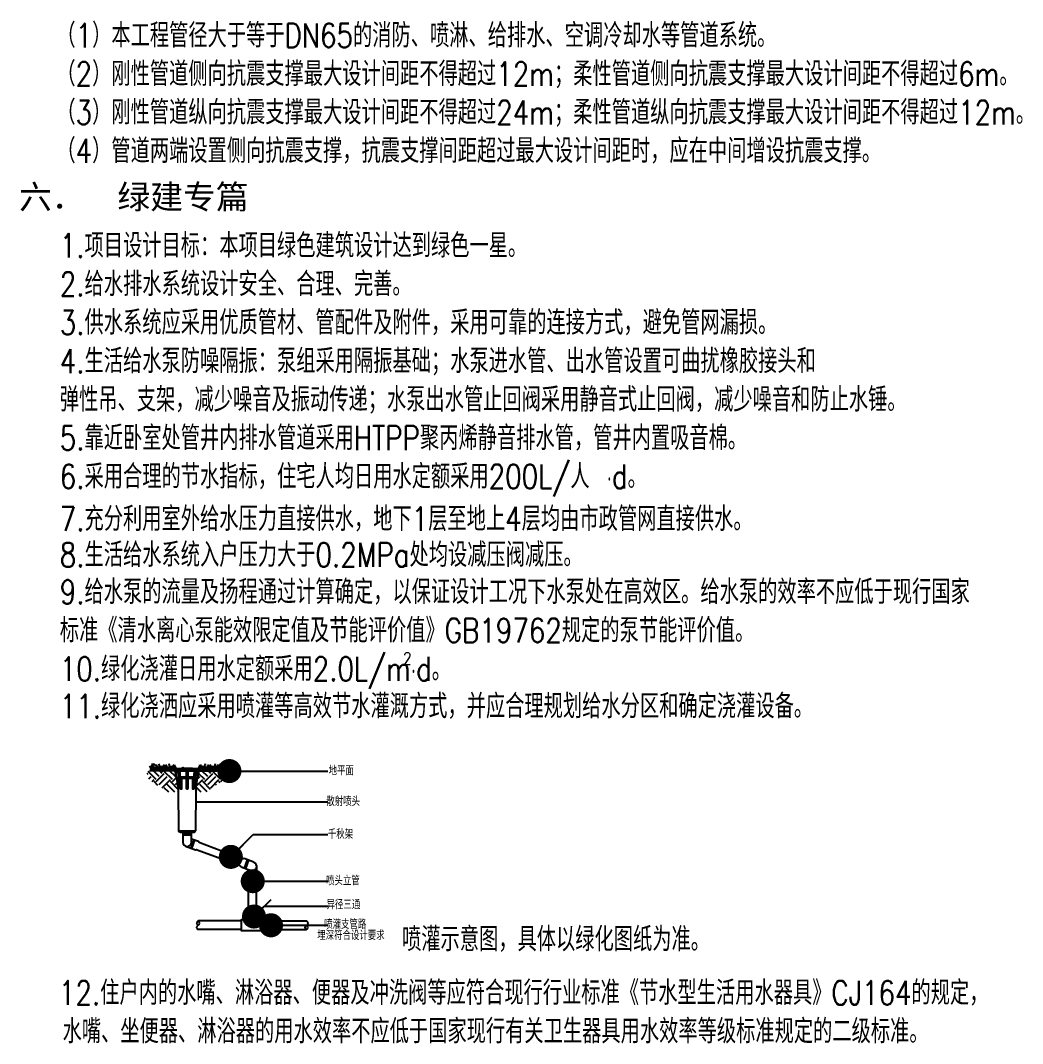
# Model space of a CAD drawing. Extents: x 27938 to 1507990, y 110129 to 923079.
# Drawn here: x 656987 to 677815, y 520364 to 541633 of the extents above; entities that cross this region are included whole.
import ezdxf
from ezdxf.enums import TextEntityAlignment as Align

# ---------------------------------------------------------------- set-up
doc = ezdxf.new("R2010")
doc.units = 0
doc.header["$LTSCALE"] = 1000
doc.header["$MEASUREMENT"] = 0
doc.layers.add('0s-水标注', color=7, linetype='Continuous')
doc.layers.add('0s_水标注', color=7, linetype='Continuous')
doc.styles.add('HZ', font='txt', dxfattribs={"bigfont": 'hztxt'})
doc.styles.get("Standard").update_dxf_attribs({"font": 'gbenor.shx', "bigfont": 'gbcbig.shx'})
doc.styles.add('管径标注', font='gbenor.shx', dxfattribs={"bigfont": 'gbcbig.shx'})
doc.dimstyles.new('ISO-25', dxfattribs={"dimtxt": 2.5, "dimasz": 2.5, "dimexe": 1.25, "dimexo": 0.625, "dimtad": 1, "dimtxsty": 'Standard', "dimcen": 2.5, "dimadec": 0, "dimazin": 0, "dimtfac": 1, "dimtmove": 0, "dimatfit": 3, "dimfxl": 1, "dimarcsym": 0})

# ---------------------------------------------------------------- blocks, each defined once
blk = doc.blocks.new('散射喷头')
for p, q in [((-1676, 8748), (-1693, 8554)), ((1693, 8554), (-1693, 8554)), ((-1693, 8554), (-1679, 8539)), ((1679, 8539), (-1679, 8539)), ((-1661, 8763), (-1676, 8748)), ((1676, 8748), (-1676, 8748)), ((-1428, 8772), (-1661, 8763)), ((-1661, 8763), (1661, 8763)), ((-1639, 8539), (-1636, 8390)), ((-1637, 8390), (-1639, 8539)), ((-1616, 8539), (-1614, 8391)), ((-1532, 8536), (-1521, 7909)), ((-1417, 8801), (-1428, 8800)), ((-1428, 8770), (-1428, 8800)), ((-1189, 8808), (-1417, 8800)), ((-1417, 8770), (-1417, 8800)), ((-1393, 8771), (-1417, 8770)), ((-1393, 8770), (-1393, 8800)), ((-1372, 8803), (-1385, 8803)), ((-1374, 8800), (-1264, 8804)), ((-1374, 8770), (-1374, 8800)), ((-1374, 8770), (-1360, 8771)), ((-1359, 8804), (-1372, 8803)), ((-1360, 8770), (-1360, 8800)), ((-1346, 8804), (-1359, 8804)), ((-1123, 8808), (-1340, 8800)), ((-1340, 8801), (-1288, 8803)), ((-1340, 8770), (-1340, 8800)), ((-1288, 8772), (-1340, 8770)), ((-1305, 8805), (-1283, 8806)), ((-1288, 8803), (-1264, 8804)), ((-1288, 8800), (-1288, 8771)), ((-1275, 8770), (-1275, 8800)), ((-1257, 8807), (-1259, 8807)), ((-1259, 8802), (-1237, 8803)), ((-1249, 8807), (-1257, 8807)), ((-1252, 8805), (-1186, 8808)), ((-1236, 8808), (-1249, 8807)), ((-1224, 8801), (-1245, 8800)), ((-1240, 8802), (-1242, 8802)), ((-1237, 8805), (-1191, 8807)), ((-1229, 8803), (-1237, 8803)), ((-1216, 8809), (-1236, 8808)), ((-1227, 8802), (-1212, 8803)), ((-1202, 8802), (-1224, 8801)), ((-1206, 8809), (-1216, 8809)), ((-1193, 8809), (-1206, 8809)), ((-1181, 8802), (-1202, 8802)), ((-1197, 8539), (-1195, 8391)), ((-1191, 8807), (-1155, 8808)), ((-1189, 8390), (-1191, 8539)), ((-1183, 8808), (-1183, 8810)), ((-1170, 8809), (-1182, 8808)), ((-1163, 8803), (-1181, 8802)), ((-1181, 8773), (-1181, 8802)), ((-1164, 8773), (-1181, 8773)), ((-1160, 8809), (-1170, 8809)), ((-1167, 8806), (-1152, 8806)), ((-1164, 8770), (-1164, 8800)), ((-1150, 8804), (-1163, 8803)), ((-1158, 8811), (-1136, 8811)), ((-1158, 8808), (-1158, 8811)), ((-1152, 8806), (-1132, 8807)), ((-1142, 8804), (-1150, 8804)), ((-1142, 8801), (-1142, 8804)), ((-1138, 8801), (-1138, 8806)), ((-1136, 8808), (-1136, 8811)), ((-1132, 8807), (-1122, 8807)), ((-1015, 8807), (-1131, 8802)), ((-982, 8807), (-1131, 8800)), ((-1131, 8770), (-1131, 8800)), ((-1044, 8774), (-1131, 8770)), ((-1127, 8539), (-1125, 8390)), ((-1119, 8809), (-1123, 8809)), ((-1123, 8807), (-1123, 8808)), ((-1119, 8807), (-1122, 8807)), ((-1122, 8802), (-1122, 8807)), ((-1119, 8802), (-1119, 8806)), ((-1118, 8812), (-1093, 8813)), ((-1118, 8807), (-1118, 8812)), ((-1111, 8808), (-1091, 8808)), ((-1096, 8807), (-1098, 8807)), ((-1096, 8807), (-1096, 8807)), ((-1095, 8539), (-1094, 8391)), ((-1094, 8803), (-1094, 8806)), ((-1093, 8813), (-1087, 8813)), ((-1093, 8808), (-1093, 8813)), ((-1087, 8813), (-1060, 8814)), ((-1087, 8808), (-1087, 8813)), ((-1054, 8814), (-1060, 8814)), ((-1060, 8809), (-1060, 8814)), ((-1054, 8814), (-1029, 8815)), ((-1054, 8809), (-1054, 8814)), ((-1051, 8808), (-1052, 8808)), ((-1051, 8805), (-1051, 8808)), ((-1044, 8800), (-882, 8808)), ((-1044, 8770), (-1044, 8800)), ((-1032, 8807), (-1041, 8807)), ((-1041, 8806), (-1041, 8807)), ((-1036, 8536), (-1028, 7909)), ((-1015, 8807), (-1032, 8807)), ((-1029, 8807), (-1029, 8815)), ((-1029, 8812), (-1011, 8812)), ((-1029, 8807), (-1004, 8808)), ((-1011, 8816), (-989, 8816)), ((-1011, 8808), (-1011, 8816)), ((-843, 8808), (-1005, 8800)), ((-1005, 8770), (-1005, 8800)), ((-904, 8776), (-1005, 8770)), ((-975, 8808), (-1004, 8808)), ((-989, 8808), (-989, 8816)), ((-982, 8803), (-982, 8807)), ((-919, 8808), (-956, 8807)), ((-956, 8805), (-956, 8807)), ((-919, 8807), (-919, 8808)), ((-903, 8770), (-903, 8800)), ((-882, 8801), (-791, 8807)), ((-748, 8807), (-860, 8800)), ((-860, 8770), (-860, 8800)), ((-748, 8777), (-860, 8770)), ((-843, 8804), (-843, 8808)), ((-843, 8807), (-826, 8807)), ((-803, 8807), (-826, 8807)), ((-826, 8805), (-826, 8807)), ((-807, 8808), (-798, 8808)), ((-791, 8807), (-803, 8807)), ((-760, 8808), (-798, 8808)), ((-722, 8808), (-760, 8808)), ((-724, 8807), (-748, 8807)), ((-748, 8777), (-748, 8807)), ((-737, 8777), (-748, 8777)), ((-737, 8801), (-737, 8771)), ((-726, 8802), (-647, 8808)), ((-712, 8807), (-724, 8807)), ((-684, 8808), (-722, 8808)), ((-721, 8873), (721, 8873)), ((-718, 8854), (-721, 8873)), ((-718, 8854), (718, 8854)), ((-684, 8808), (-712, 8807)), ((-712, 8803), (-712, 8807)), ((-709, 8842), (-58, 8842)), ((-706, 8890), (706, 8890)), ((-673, 8800), (-694, 8800)), ((-694, 8770), (-694, 8800)), ((-684, 8805), (-684, 8808)), ((-684, 8807), (-669, 8807)), ((-682, 8802), (-599, 8808)), ((-681, 8801), (-675, 8801)), ((-675, 8801), (-664, 8802)), ((-650, 8800), (-673, 8800)), ((-628, 8801), (-650, 8800)), ((-566, 8808), (-648, 8802)), ((-631, 8808), (-647, 8808)), ((-618, 8844), (-539, 8844)), ((-599, 8806), (-599, 8808)), ((-599, 8807), (-589, 8807)), ((-518, 8808), (-597, 8802)), ((-597, 8773), (-597, 8802)), ((-518, 8778), (-597, 8773)), ((-589, 8816), (-84, 8816)), ((-518, 8778), (-518, 8808)), ((-518, 8807), (-491, 8807)), ((-512, 8800), (-451, 8807)), ((-512, 8770), (-512, 8800)), ((-464, 8807), (-491, 8807)), ((-491, 8802), (-491, 8807)), ((-432, 8808), (-476, 8808)), ((-451, 8807), (-464, 8807)), ((-399, 8807), (-460, 8800)), ((-460, 8770), (-460, 8800)), ((-399, 8777), (-460, 8770)), ((-399, 8777), (-399, 8807)), ((-389, 8808), (-390, 8816)), ((-342, 8808), (-358, 8807)), ((-358, 8777), (-358, 8807)), ((-342, 8778), (-358, 8777)), ((-342, 8778), (-342, 8808)), ((-342, 8807), (-291, 8807)), ((-329, 8800), (-281, 8808)), ((-329, 8770), (-329, 8800)), ((-227, 8808), (-276, 8800)), ((-276, 8770), (-276, 8800)), ((-227, 8778), (-276, 8770)), ((-227, 8778), (-227, 8808)), ((-227, 8807), (-162, 8807)), ((-174, 8802), (-173, 8803)), ((-174, 8802), (-174, 8802)), ((-174, 8802), (-174, 8772)), ((-173, 8803), (-168, 8805)), ((-168, 8805), (-165, 8806)), ((-131, 8808), (-109, 8808)), ((-119, 8803), (-120, 8802)), ((-111, 8806), (-119, 8803)), ((-112, 8802), (-103, 8801)), ((-110, 8806), (-111, 8806)), ((-111, 8801), (-111, 8806)), ((-109, 8808), (-86, 8808)), ((-85, 8800), (-107, 8800)), ((-107, 8780), (-107, 8800)), ((-106, 8770), (-107, 8780)), ((-103, 8801), (-93, 8801)), ((-89, 8807), (-99, 8807)), ((-91, 8808), (-56, 8844)), ((-79, 8807), (-89, 8807)), ((-89, 8803), (-89, 8807)), ((-64, 8800), (-85, 8800)), ((-72, 8806), (-81, 8803)), ((-72, 8806), (-72, 8806)), ((-67, 7909), (-67, 8539)), ((-56, 8844), (56, 8844)), ((-45, 8390), (-45, 8539)), ((-18, 8806), (-26, 8803)), ((-18, 8776), (-26, 8773)), ((-18, 8807), (-17, 8806)), ((-18, 8776), (-18, 8806)), ((-17, 8806), (-18, 8806)), ((-17, 8776), (-18, 8776)), ((-17, 8807), (32, 8807)), ((-17, 8776), (-17, 8806)), ((52, 8800), (32, 8808)), ((32, 8778), (32, 8808)), ((52, 8770), (32, 8778)), ((45, 8539), (45, 8390)), ((52, 8770), (52, 8800)), ((92, 8808), (56, 8844)), ((58, 8842), (709, 8842)), ((67, 8539), (67, 7909)), ((84, 8816), (647, 8816)), ((104, 8800), (87, 8805)), ((123, 8802), (87, 8805)), ((124, 8805), (88, 8808)), ((104, 8770), (104, 8800)), ((142, 8770), (104, 8773)), ((107, 8807), (126, 8807)), ((142, 8800), (123, 8802)), ((143, 8804), (124, 8805)), ((143, 8804), (126, 8808)), ((143, 8808), (126, 8808)), ((126, 8805), (126, 8808)), ((142, 8770), (142, 8800)), ((177, 8808), (198, 8800)), ((181, 8807), (269, 8807)), ((198, 8770), (198, 8800)), ((290, 8808), (269, 8808)), ((269, 8808), (275, 8800)), ((269, 8778), (269, 8808)), ((269, 8778), (275, 8770)), ((275, 8770), (275, 8800)), ((320, 8808), (290, 8808)), ((351, 8803), (310, 8807)), ((310, 8807), (320, 8803)), ((332, 8808), (320, 8808)), ((351, 8803), (320, 8803)), ((352, 8802), (324, 8802)), ((329, 8770), (329, 8800)), ((385, 8804), (332, 8808)), ((366, 8802), (352, 8802)), ((353, 8807), (426, 8807)), ((384, 8800), (366, 8802)), ((366, 8772), (366, 8802)), ((384, 8770), (366, 8772)), ((384, 8770), (384, 8800)), ((425, 8801), (385, 8804)), ((390, 8816), (389, 8807)), ((513, 8800), (426, 8808)), ((426, 8801), (426, 8808)), ((438, 8770), (438, 8800)), ((513, 8770), (438, 8777)), ((477, 8808), (546, 8802)), ((493, 8807), (536, 8807)), ((513, 8770), (513, 8800)), ((536, 8807), (708, 8807)), ((539, 8844), (618, 8844)), ((608, 8802), (626, 8800)), ((626, 8770), (626, 8800)), ((708, 8807), (708, 8778)), ((718, 8854), (721, 8873)), ((722, 8786), (722, 8806)), ((723, 8776), (722, 8786)), ((756, 8807), (756, 8807)), ((760, 8806), (767, 8806)), ((779, 8804), (763, 8804)), ((763, 8775), (763, 8804)), ((776, 8774), (763, 8775)), ((776, 8807), (765, 8807)), ((767, 8806), (777, 8806)), ((785, 8806), (776, 8807)), ((791, 8802), (776, 8803)), ((776, 8773), (776, 8803)), ((791, 8772), (776, 8773)), ((777, 8806), (789, 8805)), ((796, 8804), (779, 8804)), ((783, 8808), (806, 8807)), ((792, 8806), (785, 8806)), ((789, 8805), (811, 8805)), ((791, 8772), (791, 8802)), ((799, 8806), (792, 8806)), ((828, 8803), (796, 8804)), ((813, 8806), (799, 8806)), ((806, 8807), (825, 8806)), ((811, 8805), (831, 8805)), ((826, 8806), (813, 8806)), ((817, 8803), (827, 8802)), ((821, 8807), (832, 8807)), ((840, 8806), (826, 8806)), ((840, 8803), (828, 8803)), ((831, 8805), (849, 8804)), ((999, 8800), (832, 8808)), ((832, 8806), (832, 8808)), ((840, 8804), (840, 8806)), ((851, 8802), (840, 8803)), ((862, 8808), (847, 8808)), ((849, 8804), (868, 8804)), ((860, 8802), (851, 8802)), ((859, 8801), (864, 8801)), ((877, 8808), (862, 8808)), ((864, 8801), (866, 8802)), ((877, 8808), (892, 8808)), ((883, 8770), (883, 8800)), ((892, 8808), (907, 8808)), ((942, 8805), (900, 8807)), ((909, 8807), (900, 8807)), ((907, 8808), (922, 8808)), ((915, 8807), (909, 8807)), ((920, 8807), (915, 8807)), ((915, 8771), (915, 8801)), ((999, 8770), (915, 8774)), ((927, 8806), (920, 8807)), ((922, 8808), (937, 8807)), ((934, 8806), (927, 8806)), ((937, 8807), (954, 8807)), ((947, 8805), (947, 8806)), ((954, 8807), (969, 8806)), ((1158, 8800), (967, 8808)), ((967, 8806), (967, 8808)), ((969, 8806), (984, 8806)), ((1037, 8800), (972, 8803)), ((997, 8808), (982, 8808)), ((984, 8806), (998, 8805)), ((1013, 8808), (997, 8808)), ((999, 8770), (999, 8800)), ((1010, 8803), (1001, 8803)), ((1012, 8804), (1010, 8803)), ((1010, 8801), (1010, 8803)), ((1012, 8804), (1012, 8804)), ((1012, 8801), (1012, 8804)), ((1013, 8808), (1026, 8808)), ((1026, 8808), (1044, 8808)), ((1028, 7909), (1036, 8536)), ((1079, 8805), (1033, 8807)), ((1039, 8807), (1033, 8807)), ((1037, 8770), (1037, 8800)), ((1158, 8770), (1038, 8775)), ((1044, 8808), (1064, 8807)), ((1064, 8807), (1085, 8807)), ((1085, 8805), (1077, 8806)), ((1077, 8805), (1077, 8806)), ((1090, 8805), (1079, 8805)), ((1085, 8807), (1104, 8806)), ((1090, 8805), (1094, 8805)), ((1094, 8391), (1095, 8539)), ((1095, 8808), (1156, 8805)), ((1095, 8806), (1095, 8808)), ((1124, 8808), (1114, 8808)), ((1164, 8801), (1114, 8803)), ((1124, 8803), (1114, 8803)), ((1146, 8807), (1124, 8808)), ((1125, 8390), (1127, 8539)), ((1132, 8804), (1130, 8804)), ((1131, 8804), (1132, 8804)), ((1146, 8807), (1175, 8805)), ((1180, 8805), (1146, 8807)), ((1235, 8805), (1155, 8808)), ((1155, 8806), (1155, 8808)), ((1156, 8805), (1282, 8800)), ((1158, 8770), (1158, 8800)), ((1171, 8803), (1205, 8801)), ((1175, 8805), (1234, 8803)), ((1248, 8803), (1180, 8805)), ((1200, 8800), (1184, 8801)), ((1189, 8808), (1211, 8807)), ((1189, 8770), (1189, 8800)), ((1200, 8771), (1189, 8771)), ((1191, 8539), (1189, 8390)), ((1195, 8391), (1197, 8539)), ((1200, 8771), (1200, 8800)), ((1205, 8801), (1220, 8801)), ((1224, 8800), (1212, 8800)), ((1212, 8770), (1212, 8800)), ((1235, 8800), (1224, 8800)), ((1248, 8803), (1234, 8803)), ((1300, 8803), (1235, 8805)), ((1247, 8800), (1235, 8800)), ((1244, 8800), (1247, 8800)), ((1247, 8770), (1247, 8800)), ((1247, 8772), (1282, 8770)), ((1277, 8803), (1248, 8804)), ((1254, 8806), (1279, 8805)), ((1269, 8802), (1282, 8801)), ((1282, 8802), (1277, 8803)), ((1282, 8770), (1282, 8800)), ((1331, 8800), (1287, 8802)), ((1393, 8800), (1300, 8803)), ((1300, 8802), (1300, 8803)), ((1306, 8770), (1306, 8800)), ((1331, 8770), (1306, 8771)), ((1331, 8770), (1331, 8800)), ((1356, 8802), (1410, 8800)), ((1356, 8770), (1356, 8800)), ((1393, 8770), (1356, 8772)), ((1393, 8770), (1393, 8800)), ((1410, 8770), (1410, 8800)), ((1410, 8772), (1661, 8763)), ((1521, 7909), (1532, 8536)), ((1614, 8391), (1616, 8539)), ((1636, 8390), (1639, 8539)), ((1637, 8390), (1639, 8539)), ((1661, 8763), (1676, 8748)), ((1676, 8748), (1693, 8554)), ((1693, 8554), (1679, 8539)), ((-1637, 8390), (-1636, 8390)), ((-1636, 8390), (-1614, 8391)), ((-1498, 7674), (-1631, 8337)), ((-1631, 8337), (-1630, 8337)), ((-1630, 8337), (-1608, 8341)), ((-1630, 8337), (-1497, 7676)), ((-1608, 8341), (-1521, 7909)), ((-1509, 8503), (-1499, 7910)), ((-1196, 8503), (-1509, 8503)), ((-1506, 7767), (-1504, 7744)), ((-1504, 7744), (-1502, 7724)), ((-1502, 7724), (-1500, 7709)), ((-1498, 7674), (1498, 7674)), ((-1490, 7637), (1490, 7637)), ((-1490, 7637), (-1490, 7503)), ((-1490, 7503), (1490, 7503)), ((-1184, 6013), (-1416, 7503)), ((-1211, 7503), (-1205, 6296)), ((-1195, 8391), (-1194, 8375)), ((-1194, 8375), (-1193, 8353)), ((-1193, 8353), (-1191, 8338)), ((-1192, 7674), (-1192, 7659)), ((1192, 7659), (-1192, 7659)), ((-1191, 8338), (-1106, 7739)), ((-1189, 8390), (-1125, 8390)), ((-1188, 8364), (-1189, 8390)), ((-1189, 7503), (-1183, 6296)), ((-1185, 8337), (-1188, 8364)), ((-1091, 7676), (-1185, 8337)), ((-1185, 8337), (-1121, 8337)), ((-1121, 8337), (-1027, 7676)), ((-1112, 7742), (-1113, 7753)), ((-1105, 7733), (-1106, 7739)), ((-1090, 8341), (-1028, 7909)), ((-1039, 7503), (-979, 6962)), ((-869, 6014), (-1033, 7503)), ((-1025, 7678), (-1027, 7676)), ((-88, 8503), (-1005, 8503)), ((-1005, 8503), (-998, 7910)), ((-937, 7503), (-805, 6296)), ((-809, 7503), (-805, 6296)), ((-779, 7503), (-774, 6296)), ((-88, 7910), (-88, 8503)), ((-88, 6296), (-88, 7503)), ((-67, 7503), (-67, 6296)), ((-51, 7674), (-55, 7678)), ((-45, 8390), (45, 8390)), ((-45, 8337), (-45, 8390)), ((-45, 7676), (-45, 8337)), ((-45, 8337), (45, 8337)), ((45, 8390), (45, 8337)), ((45, 8337), (45, 7676)), ((48, 7678), (45, 7676)), ((67, 7503), (67, 6296)), ((88, 8503), (88, 7910)), ((1005, 8503), (88, 8503)), ((88, 7503), (88, 6296)), ((774, 6296), (779, 7503)), ((805, 6296), (809, 7503)), ((805, 6296), (937, 7503)), ((1033, 7503), (869, 6014)), ((979, 6962), (1039, 7503)), ((998, 7910), (1005, 8503)), ((1027, 7676), (1121, 8337)), ((1028, 7909), (1090, 8341)), ((1185, 8337), (1091, 7676)), ((1093, 7678), (1091, 7676)), ((1106, 7739), (1191, 8338)), ((1121, 8337), (1185, 8337)), ((1125, 8390), (1189, 8390)), ((1183, 6296), (1189, 7503)), ((1184, 6013), (1416, 7503)), ((1188, 8364), (1185, 8337)), ((1189, 8390), (1188, 8364)), ((1191, 8338), (1193, 8353)), ((1192, 7674), (1192, 7659)), ((1193, 8353), (1194, 8375)), ((1194, 8375), (1195, 8391)), ((1509, 8503), (1196, 8503)), ((1205, 6296), (1211, 7503)), ((1490, 7637), (1490, 7503)), ((1497, 7676), (1630, 8337)), ((1498, 7674), (1631, 8337)), ((1499, 7910), (1509, 8503)), ((1521, 7909), (1499, 7910)), ((1499, 7696), (1500, 7709)), ((1500, 7709), (1502, 7724)), ((1502, 7724), (1504, 7743)), ((1521, 7909), (1608, 8341)), ((1630, 8337), (1608, 8341)), ((1636, 8390), (1614, 8391)), ((1630, 8337), (1631, 8337)), ((1636, 8390), (1637, 8390)), ((-1205, 6296), (-1183, 6296)), ((-1197, 6193), (-1195, 6163)), ((-1195, 6163), (-1193, 6137)), ((-1193, 6137), (-1191, 6114)), ((-1191, 6114), (-1190, 6096)), ((-1190, 6096), (-1188, 6080)), ((-1188, 6080), (-1187, 6067)), ((-1187, 6067), (-1187, 6056)), ((-1187, 6056), (-1186, 6043)), ((-1186, 6043), (-1185, 6034)), ((-1185, 6034), (-1185, 6026)), ((-1185, 6026), (-1184, 6022)), ((-1184, 6013), (-1184, 6013)), ((-1182, 6095), (-1183, 6079)), ((-1183, 6079), (-1183, 6065)), ((-1183, 6065), (-1183, 6054)), ((-1183, 6054), (-1183, 6045)), ((-1183, 6045), (-1183, 6038)), ((-1183, 6038), (-1183, 6031)), ((-1183, 6031), (-1183, 6026)), ((-979, 6962), (-883, 6090)), ((-808, 6013), (-866, 6013)), ((-805, 6296), (-795, 6296)), ((-795, 6296), (-784, 6296)), ((-784, 6296), (-774, 6296)), ((41, 6013), (-41, 6013)), ((784, 6296), (774, 6296)), ((795, 6296), (784, 6296)), ((805, 6296), (795, 6296)), ((866, 6013), (808, 6013)), ((979, 6962), (883, 6089)), ((890, 6096), (889, 6088)), ((1205, 6296), (1183, 6296)), ((1183, 6064), (1183, 6077)), ((1183, 6053), (1183, 6064)), ((1183, 6044), (1183, 6053)), ((1183, 6037), (1183, 6044)), ((1183, 6031), (1183, 6037)), ((1183, 6026), (1183, 6031)), ((1183, 6021), (1183, 6026)), ((1183, 6018), (1183, 6021)), ((1184, 6024), (1185, 6031)), ((1184, 6021), (1184, 6024)), ((1184, 6017), (1184, 6021)), ((1184, 6013), (1184, 6013)), ((1185, 6039), (1186, 6051)), ((1185, 6031), (1185, 6039)), ((1186, 6051), (1187, 6061)), ((1187, 6061), (1188, 6072)), ((1188, 6072), (1189, 6087)), ((1189, 6087), (1190, 6104)), ((1190, 6104), (1192, 6124)), ((1192, 6124), (1193, 6148)), ((-1155, 224), (1155, 224))]:
    blk.add_line(p, q)
for points in [[(-1532, 8536), (-1540, 8539), (-1548, 8539)], [(-1532, 8536), (-1522, 8530), (-1515, 8521), (-1511, 8512), (-1509, 8503)], [(-1417, 8800), (-1420, 8800), (-1424, 8800), (-1428, 8800)], [(-1417, 8770), (-1420, 8770), (-1424, 8770), (-1428, 8770)], [(-1385, 8803), (-1398, 8802), (-1407, 8802), (-1411, 8802), (-1412, 8802)], [(-1374, 8800), (-1380, 8800), (-1387, 8800), (-1393, 8800)], [(-1374, 8770), (-1380, 8770), (-1387, 8770), (-1393, 8770)], [(-1340, 8800), (-1347, 8800), (-1354, 8800), (-1360, 8800)], [(-1340, 8770), (-1347, 8770), (-1354, 8770), (-1360, 8770)], [(-1333, 8804), (-1334, 8804), (-1338, 8804), (-1346, 8804)], [(-1288, 8800), (-1285, 8801), (-1275, 8801), (-1259, 8802)], [(-1275, 8800), (-1284, 8800), (-1288, 8800), (-1288, 8800)], [(-1275, 8770), (-1284, 8770), (-1288, 8771), (-1288, 8771)], [(-1245, 8800), (-1262, 8800), (-1275, 8800)], [(-1181, 8773), (-1202, 8772), (-1224, 8771), (-1245, 8771), (-1262, 8770), (-1275, 8770)], [(-1242, 8802), (-1242, 8802), (-1238, 8802)], [(-1227, 8802), (-1235, 8802), (-1240, 8802)], [(-1238, 8802), (-1233, 8802), (-1226, 8802)], [(-1226, 8802), (-1217, 8802), (-1209, 8802)], [(-1209, 8802), (-1200, 8803), (-1195, 8803), (-1193, 8803), (-1193, 8804)], [(-1183, 8810), (-1185, 8810), (-1193, 8809)], [(-1193, 8804), (-1192, 8804), (-1190, 8804), (-1186, 8805)], [(-1186, 8805), (-1178, 8805), (-1167, 8806)], [(-1131, 8800), (-1142, 8800), (-1153, 8800), (-1164, 8800)], [(-1131, 8770), (-1142, 8770), (-1153, 8770), (-1164, 8770)], [(-1138, 8806), (-1139, 8805), (-1142, 8804)], [(-1122, 8807), (-1131, 8806), (-1136, 8806), (-1138, 8806)], [(-1094, 8806), (-1102, 8806), (-1111, 8806), (-1119, 8806)], [(-1052, 8808), (-1059, 8807), (-1075, 8807), (-1094, 8806)], [(-1091, 8808), (-1074, 8809), (-1062, 8809)], [(-1062, 8809), (-1053, 8808), (-1051, 8808)], [(-1036, 8536), (-1041, 8539), (-1047, 8539)], [(-1005, 8800), (-1018, 8800), (-1031, 8800), (-1044, 8800)], [(-1005, 8770), (-1018, 8770), (-1031, 8770), (-1044, 8770)], [(-1036, 8536), (-1027, 8530), (-1019, 8521), (-1011, 8512), (-1005, 8503)], [(-956, 8807), (-965, 8807), (-974, 8807), (-982, 8807)], [(-919, 8808), (-947, 8808), (-975, 8808)], [(-860, 8800), (-874, 8800), (-889, 8800), (-903, 8800)], [(-860, 8770), (-874, 8770), (-889, 8770), (-903, 8770)], [(-737, 8801), (-735, 8802), (-726, 8802)], [(-694, 8800), (-714, 8800), (-729, 8800), (-737, 8801), (-737, 8801)], [(-694, 8770), (-714, 8770), (-729, 8770), (-737, 8771), (-737, 8771)], [(-597, 8773), (-610, 8772), (-628, 8771), (-650, 8771), (-673, 8770), (-694, 8770)], [(-682, 8802), (-685, 8802), (-685, 8802)], [(-685, 8802), (-685, 8802), (-681, 8801)], [(-668, 8807), (-651, 8819), (-634, 8832), (-618, 8844)], [(-664, 8802), (-654, 8802), (-648, 8802)], [(-599, 8808), (-615, 8808), (-631, 8808)], [(-597, 8802), (-610, 8802), (-628, 8801)], [(-518, 8808), (-534, 8808), (-550, 8808), (-566, 8808)], [(-537, 8808), (-537, 8819), (-538, 8832), (-539, 8844)], [(-460, 8800), (-477, 8800), (-494, 8800), (-512, 8800)], [(-460, 8770), (-477, 8770), (-494, 8770), (-512, 8770)], [(-342, 8808), (-387, 8808), (-432, 8808)], [(-358, 8807), (-371, 8807), (-385, 8807), (-399, 8807)], [(-358, 8777), (-371, 8777), (-385, 8777), (-399, 8777)], [(-276, 8800), (-294, 8800), (-311, 8800), (-329, 8800)], [(-276, 8770), (-294, 8770), (-311, 8770), (-329, 8770)], [(-227, 8808), (-245, 8808), (-263, 8808), (-281, 8808)], [(-162, 8801), (-171, 8801), (-174, 8802)], [(-106, 8770), (-127, 8770), (-147, 8770), (-162, 8771), (-171, 8771), (-174, 8772), (-174, 8772)], [(-165, 8806), (-160, 8807), (-149, 8808), (-131, 8808)], [(-107, 8800), (-128, 8800), (-148, 8800), (-162, 8801)], [(-120, 8802), (-120, 8802), (-118, 8802), (-112, 8802)], [(-99, 8807), (-106, 8807), (-110, 8806)], [(-26, 8773), (-29, 8772), (-35, 8771), (-46, 8771), (-63, 8770), (-85, 8770), (-106, 8770)], [(-93, 8801), (-86, 8802), (-82, 8802), (-81, 8803)], [(-88, 8503), (-81, 8512), (-74, 8521)], [(-86, 8808), (-63, 8808), (-42, 8808), (-26, 8808), (-18, 8807)], [(-72, 8806), (-73, 8807), (-79, 8807)], [(-74, 8521), (-69, 8530), (-67, 8536)], [(-26, 8803), (-29, 8802), (-35, 8801), (-47, 8801), (-64, 8800)], [(-26, 8773), (-26, 8783), (-26, 8793), (-26, 8803)], [(88, 8808), (69, 8808), (51, 8808), (32, 8808)], [(104, 8800), (87, 8800), (70, 8800), (52, 8800)], [(104, 8770), (87, 8770), (70, 8770), (52, 8770)], [(67, 8536), (69, 8530), (74, 8521)], [(74, 8521), (81, 8512), (88, 8503)], [(198, 8800), (179, 8800), (161, 8800), (142, 8800)], [(198, 8770), (179, 8770), (161, 8770), (142, 8770)], [(177, 8808), (160, 8808), (143, 8808)], [(329, 8800), (311, 8800), (293, 8800), (275, 8800)], [(329, 8770), (311, 8770), (293, 8770), (275, 8770)], [(366, 8772), (352, 8772), (329, 8772)], [(438, 8800), (420, 8800), (402, 8800), (384, 8800)], [(438, 8770), (420, 8770), (402, 8770), (384, 8770)], [(477, 8808), (460, 8808), (443, 8808)], [(626, 8800), (588, 8800), (551, 8800), (513, 8800)], [(626, 8770), (588, 8770), (551, 8770), (513, 8770)], [(536, 8807), (537, 8819), (538, 8832), (539, 8844)], [(608, 8802), (588, 8802), (567, 8802), (546, 8802)], [(668, 8807), (651, 8819), (634, 8832), (618, 8844)], [(708, 8807), (712, 8808), (724, 8808), (740, 8808)], [(722, 8806), (712, 8807), (708, 8807)], [(723, 8776), (712, 8777), (708, 8778)], [(763, 8804), (747, 8805), (734, 8805), (722, 8806)], [(763, 8775), (748, 8775), (735, 8776), (723, 8776)], [(740, 8808), (760, 8808), (783, 8808)], [(756, 8807), (757, 8807), (760, 8806)], [(765, 8807), (760, 8807), (756, 8807)], [(817, 8803), (803, 8803), (790, 8803), (776, 8803)], [(883, 8800), (864, 8800), (844, 8800), (824, 8801), (805, 8801), (791, 8802)], [(883, 8770), (864, 8770), (844, 8770), (824, 8771), (805, 8771), (791, 8772)], [(827, 8802), (833, 8802), (841, 8802), (850, 8801), (859, 8801)], [(866, 8802), (865, 8802), (860, 8802)], [(868, 8804), (884, 8803), (899, 8802)], [(915, 8801), (911, 8800), (899, 8800), (883, 8800)], [(915, 8771), (911, 8770), (899, 8770), (883, 8770)], [(899, 8802), (910, 8801), (915, 8801), (915, 8801)], [(947, 8806), (941, 8806), (934, 8806)], [(942, 8805), (950, 8805), (956, 8805), (959, 8805)], [(959, 8805), (957, 8805), (953, 8805), (947, 8806)], [(1001, 8803), (988, 8803), (972, 8803)], [(998, 8805), (1008, 8804), (1012, 8804)], [(1037, 8800), (1025, 8800), (1012, 8800), (999, 8800)], [(1037, 8770), (1025, 8770), (1012, 8770), (999, 8770)], [(1005, 8503), (1011, 8512), (1019, 8521), (1027, 8530), (1036, 8536)], [(1047, 8539), (1041, 8539), (1036, 8536)], [(1077, 8806), (1069, 8806), (1060, 8806), (1051, 8807), (1044, 8807), (1039, 8807)], [(1094, 8805), (1091, 8805), (1085, 8805)], [(1104, 8806), (1118, 8805), (1127, 8805), (1131, 8804)], [(1155, 8802), (1146, 8803), (1138, 8803), (1130, 8803), (1124, 8803)], [(1130, 8804), (1144, 8804), (1158, 8803), (1171, 8803)], [(1184, 8801), (1169, 8802), (1155, 8802)], [(1189, 8800), (1178, 8800), (1168, 8800), (1158, 8800)], [(1189, 8770), (1178, 8770), (1168, 8770), (1158, 8770)], [(1212, 8800), (1208, 8800), (1204, 8800), (1200, 8800)], [(1212, 8770), (1208, 8770), (1204, 8770), (1200, 8771)], [(1247, 8770), (1235, 8770), (1224, 8770), (1212, 8770)], [(1287, 8802), (1281, 8802), (1269, 8802)], [(1306, 8800), (1298, 8800), (1290, 8800), (1282, 8800)], [(1306, 8770), (1298, 8770), (1290, 8770), (1282, 8770)], [(1356, 8800), (1348, 8800), (1340, 8800), (1331, 8800)], [(1356, 8770), (1348, 8770), (1340, 8770), (1331, 8770)], [(1410, 8800), (1405, 8800), (1399, 8800), (1393, 8800)], [(1410, 8770), (1405, 8770), (1399, 8770), (1393, 8770)], [(1509, 8503), (1511, 8512), (1515, 8521), (1522, 8530), (1532, 8536)], [(1548, 8539), (1540, 8539), (1532, 8536)], [(-1636, 8390), (-1634, 8364), (-1630, 8337)], [(-1614, 8391), (-1612, 8366), (-1608, 8341)], [(-1521, 7909), (-1511, 7910), (-1503, 7910), (-1499, 7910)], [(-1521, 7909), (-1519, 7887), (-1517, 7867), (-1515, 7847), (-1513, 7828), (-1511, 7811), (-1509, 7795), (-1508, 7780), (-1506, 7767)], [(-1500, 7709), (-1499, 7696), (-1499, 7691), (-1498, 7685), (-1498, 7681), (-1497, 7678), (-1497, 7676)], [(-1499, 7910), (-1499, 7888), (-1498, 7867), (-1498, 7847), (-1498, 7828), (-1498, 7810), (-1497, 7794), (-1497, 7779), (-1497, 7766), (-1497, 7753), (-1497, 7742), (-1497, 7732), (-1497, 7722), (-1497, 7714), (-1497, 7707), (-1497, 7700), (-1497, 7694)], [(-1497, 7694), (-1497, 7688), (-1497, 7683), (-1497, 7678), (-1497, 7674)], [(-1497, 7674), (-1497, 7674), (-1497, 7675), (-1497, 7676)], [(-1415, 7503), (-1298, 6748), (-1184, 6014)], [(-1392, 7503), (-1298, 6893), (-1205, 6296)], [(-1195, 8391), (-1194, 8390), (-1189, 8390)], [(-1191, 8338), (-1190, 8338), (-1185, 8337)], [(-1094, 8391), (-1103, 8391), (-1115, 8390), (-1125, 8390)], [(-1125, 8390), (-1124, 8364), (-1121, 8337)], [(-1090, 8341), (-1099, 8339), (-1111, 8338), (-1121, 8337)], [(-1113, 7753), (-1115, 7765), (-1116, 7779), (-1117, 7794), (-1119, 7810), (-1120, 7827), (-1120, 7841)], [(-1094, 7674), (-1097, 7678), (-1099, 7682), (-1101, 7688), (-1103, 7693), (-1105, 7699), (-1106, 7706), (-1108, 7714), (-1109, 7722), (-1111, 7731), (-1112, 7742)], [(-1094, 7681), (-1096, 7685), (-1097, 7691), (-1098, 7696), (-1100, 7702), (-1101, 7709), (-1102, 7716), (-1104, 7724), (-1105, 7733)], [(-1094, 8391), (-1092, 8366), (-1090, 8341)], [(-1091, 7676), (-1093, 7678), (-1094, 7681)], [(-1091, 7676), (-1092, 7675), (-1093, 7674), (-1094, 7674)], [(-1028, 7909), (-1019, 7910), (-1008, 7910), (-998, 7910)], [(-1028, 7909), (-1027, 7887), (-1025, 7867), (-1024, 7847), (-1023, 7828), (-1022, 7811), (-1022, 7795), (-1021, 7780), (-1021, 7767), (-1021, 7755), (-1020, 7744), (-1020, 7733), (-1021, 7724), (-1021, 7716), (-1021, 7709), (-1021, 7702), (-1022, 7696), (-1022, 7691), (-1023, 7685), (-1024, 7681), (-1025, 7678)], [(-1023, 7674), (-1024, 7674), (-1025, 7675), (-1027, 7676)], [(-998, 7910), (-998, 7888), (-998, 7867), (-998, 7847), (-999, 7828), (-999, 7810), (-1000, 7794), (-1001, 7779), (-1002, 7766), (-1003, 7753), (-1005, 7742), (-1006, 7732), (-1007, 7722), (-1009, 7714), (-1010, 7707), (-1012, 7700), (-1013, 7694), (-1015, 7688), (-1017, 7683), (-1019, 7678), (-1022, 7674)], [(-968, 7503), (-886, 6748), (-805, 6014)], [(-67, 7909), (-70, 7910), (-77, 7910), (-88, 7910)], [(-55, 7678), (-58, 7682), (-61, 7688), (-63, 7693), (-66, 7699), (-68, 7706), (-70, 7714), (-72, 7722), (-74, 7731), (-76, 7742), (-78, 7753), (-80, 7765), (-81, 7779), (-83, 7794), (-84, 7810), (-86, 7827), (-87, 7846), (-87, 7866), (-88, 7887), (-88, 7910)], [(-67, 8391), (-64, 8391), (-56, 8390), (-45, 8390)], [(-67, 8341), (-64, 8339), (-56, 8338), (-45, 8337)], [(-50, 7681), (-52, 7685), (-53, 7691), (-54, 7696), (-55, 7702), (-57, 7709), (-58, 7716), (-59, 7724), (-60, 7733), (-61, 7743), (-62, 7755), (-63, 7767), (-64, 7780), (-64, 7795), (-65, 7811), (-66, 7828), (-66, 7846), (-67, 7866), (-67, 7887), (-67, 7909)], [(-45, 7676), (-48, 7678), (-50, 7681)], [(-45, 7676), (-47, 7675), (-48, 7674), (-50, 7674)], [(-46, 6014), (-45, 6748), (-45, 7503)], [(67, 8391), (64, 8391), (56, 8390), (45, 8390)], [(67, 8341), (64, 8339), (56, 8338), (45, 8337)], [(51, 7674), (49, 7674), (47, 7675), (45, 7676)], [(45, 7503), (45, 6748), (46, 6014)], [(67, 7909), (67, 7887), (67, 7867), (66, 7847), (66, 7828), (65, 7811), (64, 7795), (64, 7780), (63, 7767), (62, 7755), (61, 7744), (60, 7733), (59, 7724), (58, 7716), (57, 7709), (55, 7702), (54, 7696), (53, 7691), (52, 7685), (50, 7681), (48, 7678)], [(88, 7910), (88, 7888), (87, 7867), (87, 7847), (86, 7828), (84, 7810), (83, 7794), (81, 7779), (80, 7766), (78, 7753), (76, 7742), (74, 7732), (72, 7722), (70, 7714), (68, 7707), (66, 7700), (63, 7694), (61, 7688), (58, 7683), (55, 7678), (51, 7674)], [(67, 7909), (70, 7910), (77, 7910), (88, 7910)], [(805, 6014), (886, 6748), (968, 7503)], [(1028, 7909), (1019, 7910), (1008, 7910), (998, 7910)], [(1022, 7674), (1020, 7678), (1017, 7682), (1015, 7688), (1013, 7693), (1012, 7699), (1010, 7706), (1009, 7714), (1007, 7722), (1006, 7731), (1005, 7742), (1004, 7753), (1002, 7765), (1001, 7779), (1000, 7794), (999, 7810), (999, 7827), (998, 7846), (998, 7866), (998, 7887), (998, 7910)], [(1024, 7681), (1023, 7685), (1022, 7691), (1022, 7696), (1021, 7702), (1021, 7709), (1021, 7716), (1021, 7724), (1020, 7733), (1020, 7743), (1021, 7755), (1021, 7767), (1021, 7780), (1022, 7795), (1022, 7811), (1023, 7828), (1024, 7846), (1025, 7866), (1027, 7887), (1028, 7909)], [(1027, 7676), (1026, 7675), (1024, 7674), (1023, 7674)], [(1027, 7676), (1025, 7678), (1024, 7681)], [(1090, 8341), (1092, 8366), (1094, 8391)], [(1090, 8341), (1099, 8339), (1111, 8338), (1121, 8337)], [(1094, 7674), (1093, 7674), (1092, 7675), (1091, 7676)], [(1106, 7739), (1105, 7733), (1104, 7724), (1102, 7716), (1101, 7709), (1100, 7702), (1098, 7696), (1097, 7691), (1096, 7685), (1094, 7681), (1093, 7678)], [(1094, 8391), (1103, 8391), (1115, 8390), (1125, 8390)], [(1111, 7732), (1109, 7722), (1108, 7714), (1106, 7707), (1105, 7700), (1103, 7694), (1101, 7688), (1099, 7683), (1097, 7678), (1095, 7674)], [(1114, 7753), (1112, 7742), (1111, 7732)], [(1120, 7841), (1120, 7828), (1119, 7810), (1117, 7794), (1116, 7779), (1115, 7766), (1114, 7753)], [(1121, 8337), (1124, 8364), (1125, 8390)], [(1184, 6014), (1298, 6748), (1415, 7503)], [(1191, 8338), (1190, 8338), (1185, 8337)], [(1195, 8391), (1194, 8390), (1189, 8390)], [(1205, 6296), (1298, 6893), (1392, 7503)], [(1497, 7693), (1497, 7699), (1497, 7706), (1497, 7714), (1497, 7722), (1497, 7731), (1497, 7742), (1497, 7753), (1497, 7765), (1497, 7779), (1497, 7794), (1498, 7810), (1498, 7827), (1498, 7846), (1498, 7866), (1499, 7887), (1499, 7910)], [(1497, 7674), (1497, 7678), (1497, 7682), (1497, 7688), (1497, 7693)], [(1497, 7676), (1497, 7678), (1498, 7681)], [(1497, 7676), (1497, 7675), (1497, 7674), (1497, 7674)], [(1498, 7681), (1498, 7685), (1499, 7691), (1499, 7696)], [(1504, 7743), (1506, 7767), (1508, 7780), (1509, 7795), (1511, 7811), (1513, 7828), (1515, 7846), (1517, 7866), (1519, 7887), (1521, 7909)], [(1608, 8341), (1612, 8366), (1614, 8391)], [(1630, 8337), (1634, 8364), (1636, 8390)], [(-1205, 6296), (-1203, 6272), (-1201, 6250), (-1200, 6229), (-1198, 6210), (-1197, 6193)], [(-1183, 6026), (-1183, 6021), (-1183, 6019), (-1183, 6017), (-1183, 6016), (-1183, 6014), (-1183, 6013), (-1183, 6012), (-1184, 6011), (-1184, 6011), (-1184, 6012), (-1184, 6013)], [(-1184, 6022), (-1184, 6018), (-1184, 6017), (-1184, 6015), (-1184, 6015), (-1184, 6014)], [(-1184, 6013), (-1184, 6013), (-1184, 6013), (-1184, 6014)], [(-1183, 6296), (-1183, 6272), (-1182, 6250), (-1182, 6229), (-1182, 6210), (-1182, 6193), (-1182, 6177), (-1182, 6162), (-1182, 6149), (-1182, 6136), (-1182, 6125), (-1182, 6114), (-1182, 6104), (-1182, 6095)], [(-888, 6083), (-889, 6091), (-890, 6099), (-891, 6107), (-892, 6117), (-893, 6127), (-893, 6138), (-894, 6150), (-895, 6163), (-896, 6178), (-896, 6193), (-897, 6210), (-897, 6211)], [(-866, 6013), (-867, 6012), (-868, 6011), (-869, 6011), (-870, 6011), (-871, 6012), (-873, 6013), (-874, 6014), (-875, 6016), (-875, 6018), (-876, 6020), (-877, 6022), (-878, 6025), (-879, 6027), (-880, 6030), (-881, 6034), (-881, 6037), (-882, 6041), (-883, 6045), (-884, 6049), (-884, 6053), (-885, 6059), (-886, 6064), (-887, 6070), (-888, 6076), (-888, 6083)], [(-869, 6014), (-870, 6014), (-870, 6015), (-871, 6016), (-872, 6017), (-872, 6019), (-873, 6021), (-873, 6023), (-874, 6025), (-875, 6028), (-875, 6030), (-876, 6033), (-876, 6036), (-877, 6040), (-877, 6043), (-878, 6047), (-879, 6051), (-879, 6056), (-880, 6061), (-881, 6066), (-881, 6072), (-882, 6078), (-883, 6085), (-883, 6090)], [(-869, 6014), (-868, 6013), (-867, 6013), (-866, 6013)], [(-774, 6296), (-774, 6272), (-774, 6250), (-775, 6229), (-775, 6210), (-776, 6193), (-777, 6177), (-777, 6162), (-778, 6149), (-779, 6136), (-780, 6125), (-781, 6114), (-782, 6104), (-783, 6095), (-783, 6086), (-784, 6079), (-785, 6072), (-786, 6065), (-787, 6060), (-788, 6054), (-789, 6050), (-790, 6045), (-791, 6041), (-791, 6038), (-792, 6034), (-793, 6031), (-794, 6029), (-795, 6026), (-795, 6024), (-796, 6021), (-797, 6019), (-798, 6017), (-799, 6016), (-800, 6014), (-801, 6013), (-803, 6012), (-804, 6011), (-806, 6011), (-807, 6012), (-808, 6013)], [(-808, 6013), (-807, 6013), (-806, 6013), (-805, 6014)], [(-805, 6296), (-803, 6272), (-802, 6250), (-801, 6229), (-801, 6210), (-800, 6193), (-799, 6177), (-799, 6163), (-799, 6149), (-798, 6137), (-798, 6125), (-798, 6114), (-798, 6105), (-798, 6096), (-798, 6087), (-798, 6080), (-798, 6073), (-798, 6067), (-799, 6061), (-799, 6056), (-799, 6051), (-799, 6047), (-799, 6043), (-800, 6040), (-800, 6036), (-800, 6034), (-800, 6031), (-801, 6028), (-801, 6026), (-801, 6024), (-802, 6022), (-802, 6020), (-802, 6018), (-803, 6017), (-803, 6015), (-804, 6015), (-805, 6014)], [(-67, 6296), (-68, 6296), (-70, 6296), (-73, 6296), (-77, 6296), (-82, 6296), (-88, 6296)], [(-41, 6013), (-42, 6012), (-44, 6011), (-46, 6011), (-47, 6011), (-49, 6012), (-51, 6013), (-52, 6014), (-54, 6016), (-55, 6018), (-56, 6019), (-57, 6021), (-58, 6023), (-59, 6026), (-60, 6028), (-61, 6031), (-62, 6033), (-63, 6037), (-64, 6040), (-66, 6044), (-67, 6048), (-68, 6053), (-69, 6058), (-70, 6064), (-72, 6070), (-73, 6077), (-74, 6085), (-76, 6093), (-77, 6102), (-78, 6112), (-79, 6123), (-81, 6134), (-82, 6147), (-83, 6161), (-84, 6175), (-85, 6192), (-86, 6209), (-87, 6228), (-87, 6249), (-88, 6271), (-88, 6296)], [(-46, 6014), (-46, 6014), (-47, 6015), (-48, 6016), (-49, 6017), (-50, 6019), (-50, 6021), (-51, 6022), (-51, 6024), (-52, 6026), (-52, 6028), (-53, 6031), (-54, 6033), (-54, 6036), (-55, 6039), (-55, 6043), (-56, 6046), (-56, 6051), (-57, 6055), (-58, 6061), (-58, 6066), (-59, 6072), (-59, 6079), (-60, 6087), (-61, 6095), (-61, 6104), (-62, 6114), (-63, 6124), (-63, 6136), (-64, 6148), (-65, 6162), (-65, 6176), (-66, 6192), (-66, 6210), (-66, 6229), (-67, 6249), (-67, 6272), (-67, 6296)], [(-46, 6014), (-44, 6013), (-43, 6013), (-41, 6013)], [(88, 6296), (88, 6272), (87, 6250), (87, 6229), (86, 6210), (85, 6193), (84, 6177), (83, 6162), (82, 6149), (81, 6136), (80, 6125), (78, 6114), (77, 6104), (76, 6095), (75, 6086), (73, 6079), (72, 6072), (71, 6065), (70, 6060), (68, 6054), (67, 6050), (66, 6045), (65, 6041), (64, 6038), (63, 6034), (62, 6031), (60, 6029), (59, 6026), (58, 6024), (57, 6021), (56, 6019), (55, 6017), (53, 6016), (52, 6014), (50, 6013), (48, 6012), (46, 6011), (44, 6011), (42, 6012), (41, 6013)], [(41, 6013), (43, 6013), (44, 6013), (46, 6014)], [(67, 6296), (67, 6272), (67, 6250), (66, 6229), (66, 6210), (66, 6193), (65, 6177), (65, 6163), (64, 6149), (63, 6137), (63, 6125), (62, 6114), (62, 6105), (61, 6096), (60, 6087), (60, 6080), (59, 6073), (58, 6067), (58, 6061), (57, 6056), (56, 6051), (56, 6047), (55, 6043), (55, 6040), (54, 6036), (54, 6034), (53, 6031), (52, 6028), (52, 6026), (51, 6024), (51, 6022), (50, 6020), (49, 6018), (48, 6017), (48, 6015), (47, 6015), (46, 6014)], [(67, 6296), (68, 6296), (70, 6296), (73, 6296), (77, 6296), (82, 6296), (88, 6296)], [(808, 6013), (807, 6012), (806, 6011), (805, 6011), (803, 6011), (802, 6012), (801, 6013), (800, 6014), (799, 6016), (798, 6018), (797, 6019), (796, 6021), (795, 6023), (795, 6026), (794, 6028), (793, 6031), (792, 6033), (792, 6037), (791, 6040), (790, 6044), (789, 6048), (788, 6053), (787, 6058), (786, 6064), (786, 6070), (785, 6077), (784, 6085), (783, 6093), (782, 6102), (781, 6112), (780, 6123), (779, 6134), (778, 6147), (777, 6161), (777, 6175), (776, 6192), (775, 6209), (775, 6228), (774, 6249), (774, 6271), (774, 6296)], [(805, 6014), (804, 6014), (804, 6015), (803, 6016), (803, 6017), (802, 6019), (802, 6021), (801, 6022), (801, 6024), (801, 6026), (801, 6028), (800, 6031), (800, 6033), (800, 6036), (800, 6039), (799, 6043), (799, 6046), (799, 6051), (799, 6055), (799, 6061), (798, 6066), (798, 6072), (798, 6079), (798, 6087), (798, 6095), (798, 6104), (798, 6114), (798, 6124), (798, 6136), (799, 6148), (799, 6162), (799, 6176), (800, 6192), (801, 6210), (801, 6229), (802, 6249), (803, 6272), (805, 6296)], [(805, 6014), (806, 6013), (807, 6013), (808, 6013)], [(889, 6088), (888, 6080), (887, 6074), (887, 6067), (886, 6062), (885, 6056), (884, 6051), (883, 6047), (883, 6043), (882, 6039), (881, 6035), (880, 6032), (879, 6029), (879, 6027), (878, 6024), (877, 6022), (876, 6019), (875, 6017), (874, 6015), (873, 6014), (872, 6013), (871, 6012), (870, 6011), (868, 6011), (867, 6012), (866, 6013)], [(866, 6013), (867, 6013), (868, 6013), (869, 6014)], [(883, 6089), (883, 6081), (882, 6075), (881, 6069), (880, 6063), (880, 6058), (879, 6053), (878, 6049), (878, 6045), (877, 6041), (877, 6037), (876, 6034), (875, 6031), (875, 6029), (874, 6026), (874, 6024), (873, 6022), (873, 6020), (872, 6018), (871, 6017), (871, 6015), (870, 6015), (869, 6014)], [(897, 6211), (897, 6209), (896, 6191), (895, 6175), (895, 6161), (894, 6148), (893, 6136), (892, 6124), (891, 6114), (891, 6105), (890, 6096)], [(1183, 6077), (1182, 6093), (1182, 6102), (1182, 6112), (1182, 6123), (1182, 6134), (1182, 6147), (1182, 6161), (1182, 6175), (1182, 6192), (1182, 6209), (1182, 6228), (1182, 6249), (1183, 6271), (1183, 6296)], [(1184, 6013), (1184, 6012), (1184, 6011), (1184, 6011), (1184, 6011), (1183, 6012), (1183, 6013), (1183, 6014), (1183, 6016), (1183, 6018)], [(1184, 6014), (1184, 6014), (1184, 6015), (1184, 6016), (1184, 6017)], [(1184, 6014), (1184, 6013), (1184, 6013), (1184, 6013)], [(1193, 6148), (1196, 6176), (1197, 6192), (1198, 6210), (1200, 6229), (1201, 6249), (1203, 6272), (1205, 6296)]]:
    blk.add_lwpolyline(points)
blk.add_lwpolyline([(1184, 6013), (1155, 224, -0.4127157), (930, 0), (-930, 0, -0.4127157), (-1155, 224), (-1184, 6013)], format="xyb")
for centre, radius, start, end in [((-706, 8875), 14.9, 90, 187), ((-703, 8856), 14.9, 187, 232.84096), ((-553, 8890), 59.6, 0, 180), ((706, 8875), 14.9, 353, 90), ((703, 8856), 14.9, 307.15904, 353), ((-1339, 8396), 298, 181, 191.36034), ((-1214, 7659), 22.4, 270, 0), ((1214, 7659), 22.4, 180, 270), ((1339, 8396), 298, 348.63966, 359)]:
    blk.add_arc(centre, radius, start, end)

msp = doc.modelspace()

# ---------------------------------------------------------------- hatches: boundary and pattern name
at = {"layer": '0s_水标注'}
h = msp.add_hatch(dxfattribs=at)
h.set_pattern_fill('EARTH', scale=37.5, angle=45, style=0)
h.set_pattern_definition([(45, (666331.8, 484597.95), (3e-14, 336.7596), [238.125, -238.125]), (45, (666268.67, 484661.1), (3e-14, 336.7596), [238.125, -238.125]), (45, (666205.52, 484724.23), (3e-14, 336.7596), [238.125, -238.125]), (135, (666205.52, 484766.33), (-336.7596, 3e-14), [238.125, -238.125]), (135, (666268.67, 484829.47), (-336.7596, 3e-14), [238.125, -238.125]), (135, (666331.8, 484892.61), (-336.7596, 3e-14), [238.125, -238.125])])
h.paths.add_polyline_path([(660238.5, 525878.5), (660227.3, 525878.5), (660227.3, 525898.7), (660268.7, 525898.7, 0.4142136), (660272.1, 525902), (660272.1, 525904.2), (660226.2, 525904.2), (660206.3, 526003.7, -0.0452363), (660205.4, 526011.7), (660205, 526034), (660199, 526034), (660197, 526036.3), (659622.7, 526036.3), (659622.7, 525886.3), (660048.5, 525586.3), (660273.5, 525586.3), (660273.2, 525655)])
h.paths.add_polyline_path([(661279.1, 525886.3), (661279.1, 526036.3), (660704.8, 526036.3), (660702.7, 526034), (660696.7, 526034), (660696.3, 526011.7, -0.0452363), (660695.5, 526003.7), (660675.5, 525904.2), (660629.7, 525904.2), (660629.7, 525902, 0.4142136), (660633, 525898.7), (660674.4, 525898.7), (660674.4, 525878.5), (660663.2, 525878.5), (660628.5, 525655), (660628.2, 525586.3), (660853.2, 525586.3)])

# ---------------------------------------------------------------- linework, layer by layer
at = {"layer": '0s_水标注', "color": 7}
for p, q in [((660197, 526036.3), (659666, 526036.3)), ((659989.6, 526160), (659975.1, 526036.3)), ((660190.8, 526160), (660176.3, 526036.3)), ((660704.8, 526036.3), (661235.8, 526036.3)), ((660710.9, 526160), (660725.4, 526036.3)), ((660912.2, 526160), (660926.6, 526036.3))]:
    msp.add_line(p, q, dxfattribs=at)
at = {"layer": '0s_水标注', "color": 7, "linetype": 'ByBlock', "lineweight": -2}
msp.add_line((660627.2, 525389.8), (661071.3, 525388.9), dxfattribs=at)
at = {"layer": '0s_水标注', "color": 7}
for points in [[(661071.3, 525388.9), (661821.6, 525388.9), (663375.8, 525388.9)], [(660541.6, 524738.7), (660360.1, 524738.7)], [(660541.6, 524724.3), (660360.1, 524724.3)], [(660541.6, 524709.9), (660360.1, 524709.9)], [(660541.6, 524695.5), (660360.1, 524695.5)], [(660590.5, 524596.4), (660527.2, 524426.3)], [(660547.5, 524418.8), (660610.7, 524588.9)], [(661645.7, 524010.4), (661709, 524180.5)], [(661729.2, 524172.9), (661666, 524002.9)], [(661714.9, 523984.7), (661714.9, 523846.2), (661896.3, 523846.2), (661896.3, 524047.8)], [(661896.3, 523903.8), (661714.9, 523903.8)], [(661896.3, 523889.4), (661714.9, 523889.4)], [(661896.3, 523875), (661714.9, 523875)], [(661896.3, 523860.6), (661714.9, 523860.6)], [(661725.1, 523041.2), (661725.1, 523846.2)], [(661886.1, 523846.2), (661886.1, 523041.2)], [(661573.1, 522913.7), (660680.6, 522913.7)], [(662038.1, 522733.7), (662930.6, 522733.7)]]:
    msp.add_lwpolyline(points, dxfattribs=at)
msp.add_lwpolyline([(660541.6, 524551.5), (660541.6, 524753.1), (660360.1, 524753.1), (660360.1, 524551.5, 1)], format="xyb", close=True, dxfattribs=at)
for points in [[(661151.4, 524372.4), (660716.1, 524534.3, -0.180284), (660684.9, 524561.3), (660541.6, 524614.6)], [(660419.2, 524466.5), (660621.7, 524391.2, -0.1802842), (660662.9, 524391.2), (661098.2, 524229.4)], [(661098.2, 524229.4), (661540.3, 524065, -0.1802843), (661571.5, 524038), (661774, 523962.7, 1), (661837.2, 524132.8), (661634.7, 524208.1, -0.1802843), (661593.5, 524208), (661151.4, 524372.4)], [(661696.1, 522936.2), (661696.1, 523041.2), (661915.1, 523041.2), (661915.1, 522936.2, -0.2739726), (661696.1, 522936.2), (661573.1, 522936.2), (661573.1, 522711.2), (662038.1, 522711.2), (662038.1, 522936.2), (661915.1, 522936.2)], [(661573.1, 522733.7), (660680.6, 522733.7, -0.6666667), (660680.6, 522823.7, 0.6666667), (660680.6, 522913.7, 0.6666667), (660680.6, 522823.7)], [(662038.1, 522913.7), (662930.6, 522913.7, -0.6666667), (662930.6, 522823.7, 0.6666667), (662930.6, 522733.7, 0.6666667), (662930.6, 522823.7)]]:
    msp.add_lwpolyline(points, format="xyb", dxfattribs=at)
for centre, radius, start, end in [((659424.2, 526011.1), 282.1, 5.10792, 26.4537), ((660153.6, 526023.4), 455.5, 159.59313, 178.37579), ((659811.8, 526034.3), 88.3, 125.46881, 178.75519), ((659845.3, 526098.3), 106, 132.81469, 215.7991), ((659802.8, 526059.3), 44.8, 106.56193, 210.9128), ((659832, 526018.2), 68.1, 102.18975, 164.66671), ((659702.1, 526103.4), 118.6, 325.52976, 31.31936), ((659856.2, 526048), 53.9, 106.94928, 192.52971), ((659696.1, 526068.2), 150.4, 347.73245, 30.3907), ((659793.8, 526034.1), 88.3, 1.40036, 54.53119), ((659952.8, 526018.7), 109.1, 132.46899, 170.74406), ((659438.2, 526023.2), 455.5, 1.63911, 20.40687), ((660170.9, 526011.1), 282.1, 153.5463, 174.87456), ((659934.1, 526029.2), 32.1, 84.50483, 167.3641), ((659842.4, 526076), 92.6, 334.58644, 35.95164), ((659918.8, 526047.6), 53.9, 347.86845, 73.05072), ((660072.9, 526103), 118.6, 148.68064, 214.25119), ((660050.9, 526047.5), 74.4, 112.06022, 188.70374), ((659904.8, 526103.4), 118.6, 325.52976, 31.31936), ((660058.9, 526048), 53.9, 106.94928, 192.52971), ((659895.1, 526068.2), 150.4, 347.73245, 30.3907), ((660151.9, 526018.7), 109.1, 132.46899, 170.74406), ((660002.9, 526034.1), 88.3, 1.40036, 54.53119), ((659647.2, 526023.2), 455.5, 1.63911, 20.40687), ((660125.8, 526029.2), 32.1, 84.50483, 167.3641), ((660380, 526011.1), 282.1, 153.5463, 174.87456), ((660050.4, 526076), 92.6, 334.58644, 35.95164), ((660120.1, 526047.6), 53.9, 347.86845, 73.05072), ((660274.2, 526103), 118.6, 148.68064, 214.25119), ((660252.1, 526047.5), 74.4, 112.06022, 188.70374), ((660649.6, 526047.5), 74.4, 351.29626, 67.93978), ((660627.6, 526103), 118.6, 325.74881, 31.31936), ((660781.6, 526047.6), 53.9, 106.94928, 192.13155), ((660851.4, 526076), 92.6, 144.04836, 205.41356), ((660775.9, 526029.2), 32.1, 12.6359, 95.49517), ((660521.8, 526011.1), 282.1, 5.12544, 26.4537), ((661254.5, 526023.2), 455.5, 159.59313, 178.36089), ((660898.8, 526034.1), 88.3, 125.46881, 178.59964), ((660749.9, 526018.7), 109.1, 9.25594, 47.53101), ((661006.6, 526068.2), 150.4, 149.6093, 192.26755), ((660842.9, 526048), 53.9, 347.47029, 73.05072), ((660997, 526103.4), 118.6, 148.68064, 214.47024), ((660850.9, 526047.5), 74.4, 351.29626, 67.93978), ((660828.8, 526103), 118.6, 325.74881, 31.31936), ((660982.9, 526047.6), 53.9, 106.94928, 192.13155), ((660967.7, 526029.2), 32.1, 12.6359, 95.49517), ((661059.3, 526076), 92.6, 144.04836, 205.41356), ((660730.8, 526011.1), 282.1, 5.12544, 26.4537), ((661463.6, 526023.2), 455.5, 159.59313, 178.36089), ((661107.9, 526034.1), 88.3, 125.46881, 178.59964), ((660948.9, 526018.7), 109.1, 9.25594, 47.53101), ((661205.6, 526068.2), 150.4, 149.6093, 192.26755), ((661045.5, 526048), 53.9, 347.47029, 73.05072), ((661199.6, 526103.4), 118.6, 148.68064, 214.47024), ((661069.8, 526018.2), 68.1, 15.33329, 77.81025), ((661098.9, 526059.3), 44.8, 329.0872, 73.43807), ((661056.4, 526098.3), 106, 324.2009, 47.18531), ((661089.9, 526034.3), 88.3, 1.24481, 54.53119), ((660748.1, 526023.4), 455.5, 1.62421, 20.40687), ((661477.5, 526011.1), 282.1, 153.5463, 174.89208)]:
    msp.add_arc(centre, radius, start, end, dxfattribs=at)

# ---------------------------------------------------------------- block references
at = {"layer": '0s_水标注', "color": 7, "xscale": 0.15, "yscale": 0.15, "zscale": 0.15}
msp.add_blockref('散射喷头', (660450.9, 524753.1), dxfattribs=at)

# ---------------------------------------------------------------- texts
at = {"layer": '0s-水标注', "insert": (656956.8, 539049), "char_height": 500, "width": 14500, "attachment_point": 1, "style": 'HZ'}
msp.add_mtext('\\P{\\fSimHei|b0|i0|c134|p2;六．  绿建专篇}', dxfattribs=at)
at = {"layer": '0s_水标注', "style": 'HZ', "width": 0.8}
for s, p in [('（1）本工程管径大于等于DN65的消防、喷淋、给排水、空调冷却水等管道系统。', (657733, 541071.3)), ('（2）刚性管道侧向抗震支撑最大设计间距不得超过12m；柔性管道侧向抗震支撑最大设计间距不得超过6m。', (657733, 540271.3)), ('（3）刚性管道纵向抗震支撑最大设计间距不得超过24m；柔性管道纵向抗震支撑最大设计间距不得超过12m。', (657733, 539471.3)), ('（4）管道两端设置侧向抗震支撑，抗震支撑间距超过最大设计间距时，应在中间增设抗震支撑。', (657733, 538671.3))]:
    msp.add_text(s, height=500, dxfattribs=at).set_placement(p)
at = {"layer": '0s_水标注', "color": 7, "style": 'HZ', "width": 0.8}
for s, height, p in [('1.项目设计目标：本项目绿色建筑设计达到绿色一星。', 500, (657804.3, 536702.1)), ('2.给水排水系统设计安全、合理、完善。', 500, (657804.3, 535902.1)), ('3.供水系统应采用优质管材、管配件及附件，采用可靠的连接方式，避免管网漏损。', 500, (657804.3, 535102.1)), ('4.生活给水泵防噪隔振：泵组采用隔振基础；水泵进水管、出水管设置可曲扰橡胶接头和', 500, (657804.3, 534302.1)), ('弹性吊、支架，减少噪音及振动传递；水泵出水管止回阀采用静音式止回阀，减少噪音和防止水锤。', 500, (657804.3, 533502.1)), ('5.靠近卧室处管井内排水管道采用HTPP聚丙烯静音排水管，管井内置吸音棉。', 500, (657804.3, 532702.1)), ('6.采用合理的节水指标，住宅人均日用水定额采用200L/人 ·d。', 500, (657804.3, 531902.1)), ('7.充分利用室外给水压力直接供水，地下1层至地上4层均由市政管网直接供水。', 500, (657804.3, 531021.1)), ('8.生活给水系统入户压力大于0.2MPa处均设减压阀减压。', 500, (657804.3, 530273.8)), ('9.给水泵的流量及扬程通过计算确定，以保证设计工况下水泵处在高效区。给水泵的效率不应低于现行国家', 500, (657804.3, 529502.1)), ('标准《清水离心泵能效限定值及节能评价值》GB19762规定的泵节能评价值。', 500, (657804.3, 528702.1)), ('10.绿化浇灌日用水定额采用2.0L/m·d。', 500, (657804.3, 527902.1)), ('2', 250, (664942.4, 528246.3)), ('11.绿化浇洒应采用喷灌等高效节水灌溉方式，并应合理规划给水分区和确定浇灌设备。', 500, (657804.3, 527127)), ('喷灌示意图，具体以绿化图纸为准。', 500, (664918.6, 522282.3)), ('12.住户内的水嘴、淋浴器、便器及冲洗阀等应符合现行行业标准《节水型生活用水器具》CJ164的规定，', 500, (657786.2, 521168)), ('水嘴、坐便器、淋浴器的用水效率不应低于国家现行有关卫生器具用水效率等级标准规定的二级标准。', 500, (657861.3, 520368))]:
    msp.add_text(s, height=height, dxfattribs=at).set_placement(p)
at = {"layer": '0s_水标注', "color": 7, "style": '管径标注'}
for s, p in [('地平面', (663915.7, 525941.8)), ('散射喷头', (664045, 525302.2)), ('千秋架', (663901.2, 524620.4)), ('喷头立管', (664039.2, 523652.5)), ('异径三通', (664048.8, 523156.6)), ('喷灌支管路', (664174.3, 522748.7)), ('埋深符合设计要求', (664555.6, 522517))]:
    msp.add_text(s, height=175, dxfattribs=at).set_placement(p, align=Align.RIGHT)

# ---------------------------------------------------------------- leaders
at = {"layer": '0s_水标注', "color": 7}
for points in [[(661329.4, 526028.5), (662276.9, 526028.5), (663375.8, 526028.5)], [(661359.2, 524244.6), (661821.6, 524707), (663375.8, 524707)], [(661814.9, 523739.1), (662084.6, 523739.1), (663375.8, 523739.1)], [(661841.5, 523004.6), (662055.3, 523218.4), (663375.8, 523218.4)], [(662193.9, 522821.8), (662598.7, 522821.8), (663375.8, 522821.8)]]:
    msp.add_leader(points, dimstyle='ISO-25', override={"dimasz": 500, "dimtad": 0, "dimldrblk": 'Dot'}, dxfattribs=at)

doc.saveas('drawing.dxf')
